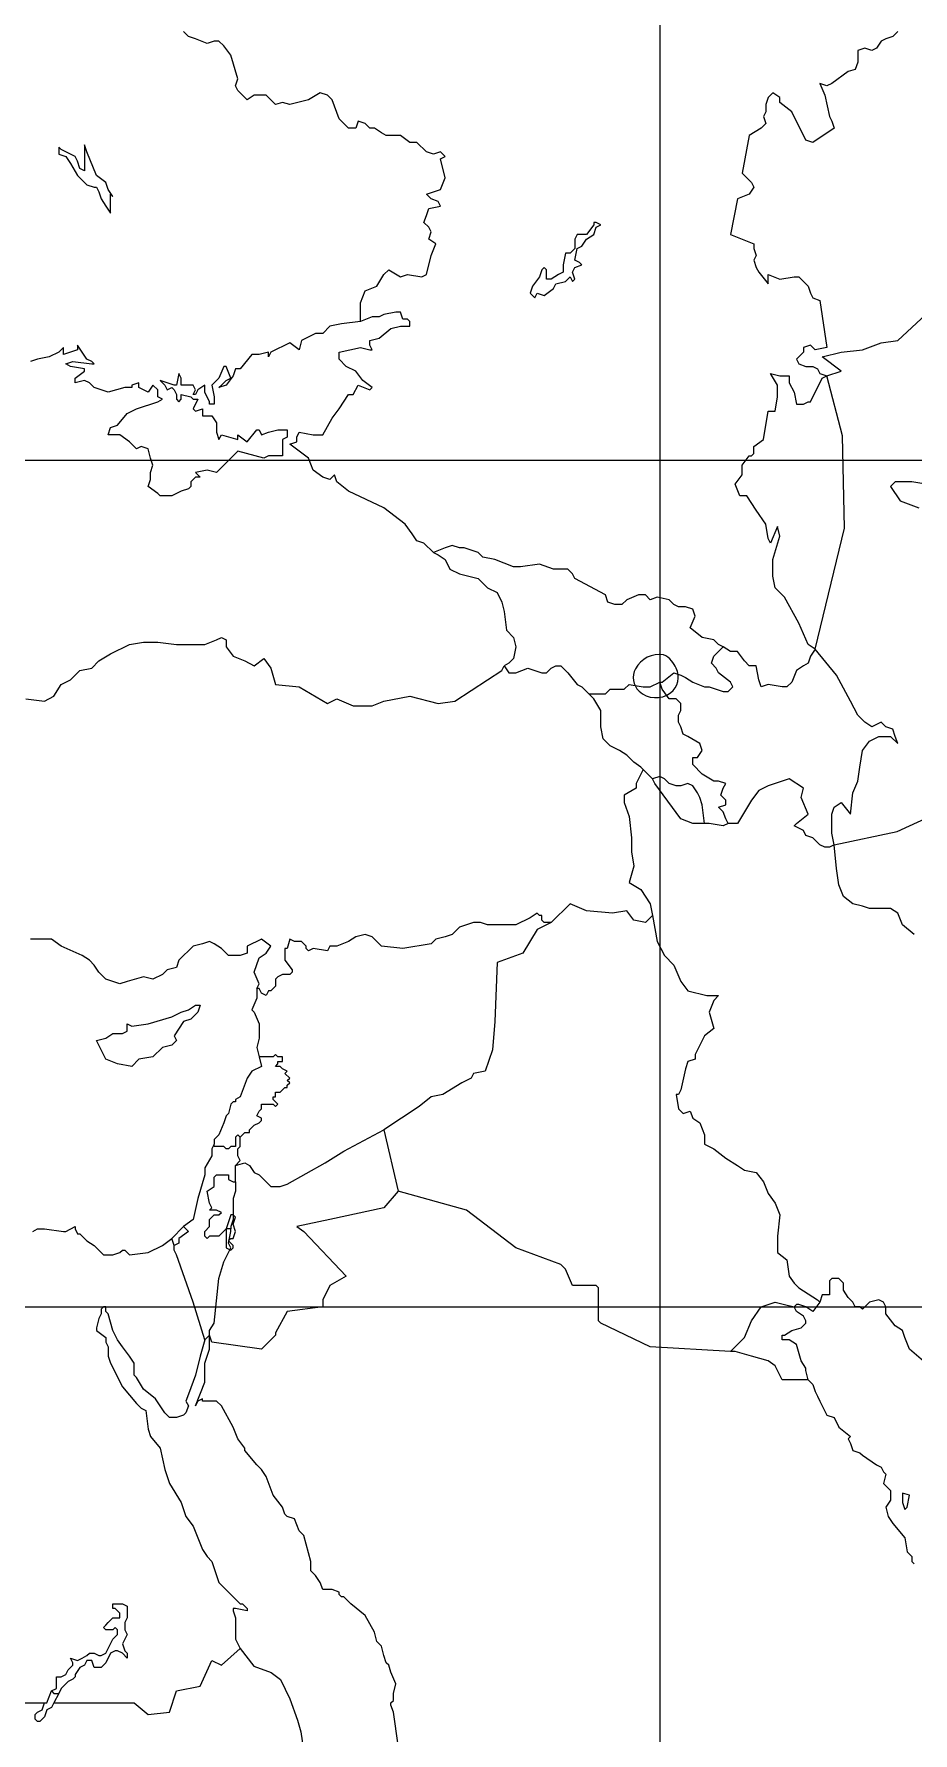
# Model space of a CAD drawing. Header units: millimetres. Extents: x 1844 to 27622, y 2629 to 17869.
# Drawn here: x 16850 to 18211, y 9519 to 12150 of the extents above; entities that cross this region are included whole.
import ezdxf

# ---------------------------------------------------------------- set-up
doc = ezdxf.new("R2010")
doc.units = ezdxf.units.MM
for name, color, linetype in [('COUNTRY', 212, 'Continuous'), ('MAJOR_LAKE', 5, 'Continuous'), ('MINOR_LAKE', 7, 'Continuous'), ('网格线', 251, 'Continuous')]:
    doc.layers.add(name, color=color, linetype=linetype)

msp = doc.modelspace()

# ---------------------------------------------------------------- linework, layer by layer
at = {"layer": 'COUNTRY', "lineweight": -3, "flags": 128}
for points in [[(17355.3, 11704.6), (17355.3, 11726.5), (17355.3, 11733.8), (17362.6, 11752), (17380.8, 11759.3), (17391.8, 11777.6), (17399.1, 11784.9), (17417.3, 11773.9), (17428.3, 11777.6), (17450.2, 11773.9), (17457.5, 11777.6), (17464.8, 11806.8), (17472.1, 11825), (17461.1, 11832.3), (17464.8, 11843.3), (17461.1, 11850.6), (17453.8, 11857.9), (17457.5, 11868.8), (17461.1, 11879.8), (17479.4, 11883.4), (17475.7, 11890.7), (17464.8, 11894.4), (17457.5, 11901.7), (17479.4, 11909), (17486.7, 11927.2), (17479.4, 11956.4), (17486.7, 11960.1), (17479.4, 11967.4), (17468.4, 11963.7), (17457.5, 11967.4), (17442.9, 11982), (17431.9, 11982), (17417.3, 11992.9), (17395.4, 11992.9), (17388.1, 11996.6), (17377.2, 12003.9), (17369.9, 12003.9), (17362.6, 12011.2), (17351.6, 12014.8), (17348, 12003.9), (17337, 12003.9), (17322.4, 12018.5), (17311.5, 12047.7), (17304.2, 12055), (17293.2, 12058.6), (17275, 12047.7), (17245.8, 12040.4), (17234.8, 12044), (17223.9, 12040.4), (17209.3, 12055), (17202, 12055), (17191, 12055), (17180.1, 12047.7), (17172.8, 12055), (17165.5, 12062.3), (17161.9, 12069.6), (17165.5, 12080.5), (17154.6, 12117), (17143.6, 12131.6), (17136.3, 12138.9), (17129, 12138.9), (17118.1, 12135.2), (17099.8, 12142.5), (17088.9, 12146.2), (17081.6, 12153.5)], [(18187.4, 12153.5), (18180.1, 12146.2), (18169.2, 12142.5), (18161.9, 12138.9), (18154.6, 12127.9), (18147.3, 12124.3), (18136.3, 12127.9), (18125.4, 12124.3), (18125.4, 12113.3), (18125.4, 12106), (18121.7, 12095.1), (18110.8, 12091.5), (18085.2, 12073.2), (18077.9, 12069.6), (18067, 12073.2), (18074.3, 12055), (18081.6, 12022.1), (18085.2, 12014.8), (18088.9, 12003.9), (18056, 11982), (18045.1, 11985.6), (18023.2, 12029.4), (18004.9, 12044), (18004.9, 12051.3), (17994, 12058.6), (17986.7, 12051.3), (17983, 12040.4), (17983, 12029.4), (17979.4, 12022.1), (17983, 12011.2), (17975.7, 12003.9), (17957.5, 11992.9), (17946.5, 11934.5), (17961.1, 11919.9), (17964.8, 11912.6), (17957.5, 11901.7), (17939.2, 11894.4), (17928.3, 11839.6), (17964.8, 11825), (17964.8, 11817.7), (17968.4, 11806.8), (17964.8, 11799.5), (17968.4, 11788.5), (17972.1, 11781.2), (17986.7, 11763), (17986.7, 11777.6), (18004.9, 11770.3), (18026.8, 11773.9), (18034.1, 11773.9), (18041.4, 11766.6), (18048.7, 11759.3), (18052.4, 11748.4), (18056, 11741.1), (18067, 11737.4), (18077.9, 11664.4), (18059.7, 11660.8), (18052.4, 11668.1), (18041.4, 11664.4), (18041.4, 11657.1), (18030.5, 11646.2), (18034.1, 11638.9), (18045.1, 11635.2), (18056, 11635.2), (18063.3, 11631.6), (18067, 11624.3), (18077.9, 11620.6)], [(17577.9, 11171.7), (17585.2, 11160.8), (17596.2, 11160.8), (17614.4, 11168.1), (17636.3, 11160.8), (17643.6, 11160.8), (17650.9, 11168.1), (17658.2, 11171.7), (17665.5, 11171.7), (17676.4, 11160.8), (17691, 11142.5), (17698.3, 11138.9), (17709.3, 11127.9), (17734.8, 11127.9), (17742.1, 11135.2), (17764, 11135.2), (17771.3, 11142.5), (17793.2, 11138.9), (17804.2, 11138.9), (17818.8, 11146.2), (17822.4, 11146.2), (17840.7, 11160.8), (17851.6, 11157.1), (17858.9, 11153.5), (17869.9, 11146.2), (17888.1, 11138.9), (17895.4, 11138.9), (17917.3, 11131.6), (17924.6, 11131.6), (17931.9, 11138.9), (17928.3, 11146.2), (17910, 11160.8), (17906.4, 11168.1), (17899.1, 11175.4), (17902.7, 11186.3), (17917.3, 11200.9), (17910, 11204.6), (17902.7, 11211.9), (17884.5, 11215.5), (17866.2, 11230.1), (17873.5, 11248.4), (17869.9, 11259.3), (17858.9, 11263), (17848, 11263), (17840.7, 11266.6), (17833.4, 11273.9), (17815.1, 11277.6), (17804.2, 11273.9), (17796.9, 11281.2), (17785.9, 11281.2), (17767.7, 11273.9), (17760.4, 11266.6), (17749.4, 11266.6), (17738.5, 11270.3), (17734.8, 11281.2), (17687.4, 11306.8), (17683.7, 11314.1), (17676.4, 11321.4), (17654.6, 11321.4), (17632.7, 11328.7), (17603.5, 11325), (17592.5, 11325), (17563.3, 11336), (17545.1, 11339.6), (17537.8, 11346.9), (17515.9, 11354.2), (17508.6, 11354.2), (17497.6, 11357.9), (17486.7, 11354.2), (17468.4, 11346.9)], [(18059.7, 11197.3), (18052.4, 11186.3), (18048.7, 11175.4), (18041.4, 11171.7), (18030.5, 11164.4), (18023.2, 11146.2), (18015.9, 11138.9), (18008.6, 11138.9), (17986.7, 11142.5), (17975.7, 11138.9), (17972.1, 11149.8), (17968.4, 11171.7), (17957.5, 11171.7), (17950.2, 11179), (17939.2, 11193.6), (17928.3, 11193.6), (17917.3, 11200.9)], [(17924.6, 10927.2), (17921, 10934.5), (17917.3, 10945.5), (17910, 10952.8), (17921, 10956.4), (17921, 10963.7), (17913.7, 10971), (17917.3, 10982), (17921, 10989.3), (17910, 10992.9), (17902.7, 10992.9), (17884.5, 11003.9), (17869.9, 11018.5), (17869.9, 11029.4), (17877.2, 11029.4), (17884.5, 11040.4), (17880.8, 11051.3), (17862.6, 11062.3), (17855.3, 11065.9), (17851.6, 11076.9), (17848, 11084.2), (17848, 11095.1), (17851.6, 11102.4), (17851.6, 11113.3), (17844.3, 11120.6), (17833.4, 11120.6), (17822.4, 11135.2), (17818.8, 11146.2)], [(17793.2, 11011.2), (17789.6, 11014.8), (17778.6, 11022.1), (17767.7, 11033.1), (17756.7, 11040.4), (17742.1, 11047.7), (17731.2, 11058.6), (17727.5, 11076.9), (17727.5, 11102.4), (17716.6, 11120.6), (17709.3, 11127.9)], [(18088.9, 10894.4), (18081.6, 10890.7), (18074.3, 10890.7), (18067, 10894.4), (18056, 10905.3), (18045.1, 10909), (18041.4, 10916.3), (18026.8, 10923.6), (18030.5, 10927.2), (18048.7, 10941.8), (18037.8, 10967.4), (18041.4, 10982), (18019.5, 10996.6), (17986.7, 10985.6), (17972.1, 10978.3), (17961.1, 10963.7), (17950.2, 10945.5), (17939.2, 10927.2), (17924.6, 10927.2), (17917.3, 10923.6), (17895.4, 10927.2), (17888.1, 10927.2), (17869.9, 10927.2), (17851.6, 10934.5), (17811.5, 10989.3), (17807.8, 10996.6), (17793.2, 11011.2), (17782.3, 10989.3), (17782.3, 10982), (17764, 10971), (17764, 10960.1), (17771.3, 10938.2), (17775, 10905.3), (17775, 10883.4), (17778.6, 10861.5), (17771.3, 10836), (17789.6, 10825), (17804.2, 10803.1), (17807.8, 10784.9), (17815.1, 10744.7), (17826.1, 10722.8), (17840.7, 10708.2), (17851.6, 10682.7), (17862.6, 10668.1), (17891.8, 10660.8), (17910, 10660.8), (17902.7, 10653.5), (17895.4, 10635.2), (17902.7, 10609.7), (17888.1, 10598.8), (17873.5, 10569.6), (17873.5, 10562.3), (17862.6, 10558.6), (17858.9, 10547.7), (17851.6, 10514.8), (17848, 10507.5), (17844.3, 10507.5), (17848, 10485.6), (17855.3, 10478.3), (17866.2, 10482), (17869.9, 10471), (17880.8, 10463.7), (17888.1, 10445.5), (17888.1, 10430.9), (17902.7, 10423.6), (17921, 10409), (17939.2, 10398), (17950.2, 10390.7), (17968.4, 10387.1), (17979.4, 10372.5), (17986.7, 10354.2), (17997.6, 10339.6), (18004.9, 10321.4), (18001.3, 10288.5), (18001.3, 10263), (18015.9, 10252), (18019.5, 10226.5), (18026.8, 10215.5), (18034.1, 10208.2), (18063.3, 10190), (18067, 10186.3)], [(17888.1, 10927.2), (17884.5, 10956.4), (17880.8, 10967.4), (17877.2, 10974.7), (17869.9, 10985.6), (17862.6, 10989.3), (17851.6, 10985.6), (17844.3, 10985.6), (17833.4, 10989.3), (17826.1, 10996.6), (17818.8, 11000.2), (17807.8, 10996.6)], [(17807.8, 10784.9), (17796.9, 10773.9), (17778.6, 10777.6), (17767.7, 10792.2), (17745.8, 10788.5), (17705.6, 10792.2), (17680.1, 10803.1), (17650.9, 10773.9), (17640, 10773.9), (17636.3, 10777.6), (17636.3, 10784.9), (17632.7, 10784.9), (17629, 10788.5), (17618.1, 10781.2), (17596.2, 10770.3), (17552.4, 10770.3), (17541.4, 10773.9), (17530.5, 10773.9), (17508.6, 10766.6), (17497.6, 10755.7), (17486.7, 10752), (17472.1, 10748.4), (17464.8, 10741.1), (17421, 10733.8), (17388.1, 10737.4), (17373.5, 10752), (17362.6, 10755.7), (17348, 10752), (17337, 10744.7), (17318.8, 10737.4), (17307.8, 10737.4), (17304.2, 10730.1), (17282.3, 10733.8), (17275, 10730.1), (17271.3, 10733.8), (17271.3, 10737.4), (17264, 10744.7), (17253.1, 10744.7), (17245.8, 10748.4), (17242.1, 10733.8), (17238.5, 10733.8), (17238.5, 10726.5), (17238.5, 10715.5), (17249.4, 10700.9), (17249.4, 10697.3), (17245.8, 10693.6), (17234.8, 10693.6), (17227.5, 10690), (17223.9, 10686.3), (17223.9, 10675.4), (17216.6, 10668.1), (17212.9, 10668.1), (17209.3, 10660.8), (17202, 10664.4), (17198.3, 10671.7), (17194.7, 10671.7)], [(17650.9, 10773.9), (17629, 10763), (17607.1, 10726.5), (17567, 10711.9), (17563.3, 10620.6), (17559.7, 10576.9), (17548.7, 10544), (17530.5, 10540.4), (17526.8, 10533.1), (17512.2, 10525.8), (17483, 10507.5), (17464.8, 10503.9), (17446.5, 10489.3), (17391.8, 10452.8)], [(17169.2, 10441.8), (17176.4, 10449.1), (17183.7, 10449.1), (17183.7, 10452.8), (17191, 10460.1), (17198.3, 10463.7), (17202, 10467.4), (17202, 10471), (17194.7, 10474.7), (17198.3, 10482), (17202, 10485.6), (17202, 10492.9), (17220.2, 10492.9), (17223.9, 10489.3), (17227.5, 10492.9), (17223.9, 10496.6), (17220.2, 10500.2), (17220.2, 10503.9), (17223.9, 10503.9), (17223.9, 10511.2), (17231.2, 10511.2), (17238.5, 10518.5), (17242.1, 10518.5), (17242.1, 10522.1), (17245.8, 10525.8), (17242.1, 10529.4), (17245.8, 10533.1), (17238.5, 10540.4), (17242.1, 10544), (17234.8, 10547.7), (17231.2, 10551.3), (17223.9, 10551.3), (17227.5, 10555), (17227.5, 10558.6), (17234.8, 10558.6), (17234.8, 10562.3), (17234.8, 10565.9), (17227.5, 10565.9), (17223.9, 10569.6), (17220.2, 10565.9), (17198.3, 10565.9)], [(17161.9, 10398), (17176.4, 10401.7), (17183.7, 10398), (17191, 10387.1), (17198.3, 10383.4), (17209.3, 10372.5), (17216.6, 10365.2), (17231.2, 10365.2), (17242.1, 10368.8), (17300.5, 10401.7), (17329.7, 10419.9), (17391.8, 10452.8), (17413.7, 10357.9), (17391.8, 10332.3), (17307.8, 10314.1), (17256.7, 10303.1), (17267.7, 10295.8), (17333.4, 10226.5), (17307.8, 10211.9), (17296.9, 10190), (17296.9, 10179), (17242.1, 10171.7), (17223.9, 10138.9), (17223.9, 10135.2), (17202, 10113.3), (17125.4, 10124.3), (17121.7, 10135.2), (17121.7, 10142.5), (17129, 10153.5), (17136.3, 10222.8), (17143.6, 10248.4), (17154.6, 10270.3), (17150.9, 10277.6), (17154.6, 10295.8), (17154.6, 10299.5), (17147.3, 10299.5), (17136.3, 10288.5), (17121.7, 10288.5), (17118.1, 10284.9), (17114.4, 10288.5), (17114.4, 10295.8), (17121.7, 10303.1), (17121.7, 10314.1), (17125.4, 10317.7), (17129, 10321.4), (17136.3, 10321.4), (17140, 10325), (17132.7, 10328.7), (17121.7, 10328.7), (17125.4, 10332.3), (17121.7, 10339.6), (17118.1, 10357.9), (17129, 10365.2), (17129, 10379.8), (17132.7, 10383.4), (17136.3, 10383.4), (17143.6, 10383.4), (17150.9, 10383.4), (17150.9, 10376.1), (17158.2, 10372.5), (17161.9, 10372.5), (17161.9, 10398), (17169.2, 10405.3), (17165.5, 10412.6), (17165.5, 10419.9), (17165.5, 10423.6), (17169.2, 10427.2), (17169.2, 10441.8), (17165.5, 10445.5), (17161.9, 10441.8), (17161.9, 10427.2), (17154.6, 10427.2), (17150.9, 10423.6), (17147.3, 10423.6), (17143.6, 10427.2), (17129, 10427.2), (17129, 10430.9)], [(17161.9, 10372.5), (17161.9, 10368.8), (17161.9, 10357.9), (17158.2, 10346.9), (17158.2, 10332.3), (17158.2, 10321.4), (17158.2, 10314.1), (17154.6, 10303.1), (17154.6, 10299.5)], [(17928.3, 10109.7), (17804.2, 10117), (17727.5, 10153.5), (17723.9, 10157.1), (17723.9, 10208.2), (17720.2, 10211.9), (17683.7, 10211.9), (17672.8, 10237.4), (17665.5, 10244.7), (17596.2, 10270.3), (17519.5, 10328.7), (17413.7, 10357.9)], [(17081.6, 10303.1), (17088.9, 10295.8), (17074.3, 10284.9), (17074.3, 10277.6), (17067, 10273.9)], [(17114.4, 10127.9), (17096.2, 10186.3), (17070.6, 10259.3), (17067, 10266.6), (17067, 10273.9), (17063.3, 10284.9)], [(18048.7, 10065.9), (18008.6, 10065.9), (17997.6, 10087.8), (17986.7, 10095.1), (17961.1, 10102.4), (17935.6, 10109.7), (17928.3, 10109.7), (17950.2, 10131.6), (17961.1, 10157.1), (17975.7, 10179), (17997.6, 10186.3), (18012.2, 10182.7), (18026.8, 10179)], [(16833.4, 9565.9), (16869.9, 9565.9), (16877.2, 9584.2), (16880.8, 9580.5), (16884.5, 9580.5), (16888.1, 9580.5), (16880.8, 9565.9), (17004.9, 9565.9), (17026.8, 9547.7), (17059.7, 9551.3), (17070.6, 9584.2), (17107.1, 9591.5), (17125.4, 9631.6), (17140, 9624.3), (17169.2, 9649.8)]]:
    msp.add_lwpolyline(points, dxfattribs=at)
at = {"layer": 'COUNTRY', "linetype": 'Continuous', "lineweight": -3}
for points in [[(17468.4, 11346.9), (17453.8, 11361.5), (17442.9, 11365.2), (17435.6, 11376.1), (17424.6, 11390.7), (17391.8, 11416.3), (17337, 11441.8), (17318.8, 11456.4), (17315.1, 11467.4), (17307.8, 11460.1), (17296.9, 11463.7), (17282.3, 11474.7), (17275, 11492.9), (17260.4, 11503.9), (17245.8, 11514.8), (17256.7, 11518.5), (17256.7, 11525.8), (17260.4, 11533.1), (17282.3, 11529.4), (17296.9, 11529.4), (17311.5, 11555), (17322.4, 11569.6), (17337, 11591.5), (17344.3, 11591.5), (17351.6, 11606), (17369.9, 11598.8), (17373.5, 11602.4), (17358.9, 11613.3), (17348, 11627.9), (17333.4, 11635.2), (17322.4, 11646.2), (17322.4, 11657.1), (17355.3, 11664.4), (17369.9, 11660.8), (17373.5, 11660.8), (17369.9, 11668.1), (17369.9, 11675.4), (17384.5, 11679), (17402.7, 11693.6), (17417.3, 11697.3), (17431.9, 11697.3), (17431.9, 11704.6), (17428.3, 11708.2), (17421, 11708.2), (17417.3, 11719.2), (17410, 11719.2), (17391.8, 11715.5), (17384.5, 11711.9), (17373.5, 11711.9), (17355.3, 11704.6)], [(17355.3, 11704.6), (17326.1, 11700.9), (17307.8, 11697.3), (17296.9, 11686.3), (17285.9, 11686.3), (17264, 11675.4), (17260.4, 11660.8), (17245.8, 11671.7), (17216.6, 11657.1), (17212.9, 11649.8), (17212.9, 11657.1), (17198.3, 11653.5), (17187.4, 11653.5), (17169.2, 11631.6), (17161.9, 11631.6), (17158.2, 11620.6), (17147.3, 11606), (17136.3, 11602.4), (17140, 11606), (17147.3, 11613.3), (17154.6, 11617), (17147.3, 11635.2), (17143.6, 11635.2), (17136.3, 11617), (17125.4, 11606), (17129, 11587.8), (17129, 11576.9), (17121.7, 11576.9), (17121.7, 11580.5), (17114.4, 11595.1), (17114.4, 11598.8), (17114.4, 11606), (17103.5, 11598.8), (17099.8, 11591.5), (17096.2, 11591.5), (17099.8, 11598.8), (17096.2, 11606), (17081.6, 11606), (17077.9, 11606), (17077.9, 11617), (17074.3, 11624.3), (17070.6, 11606), (17067, 11606), (17045.1, 11613.3), (17052.4, 11606), (17056, 11598.8), (17063.3, 11602.4), (17067, 11598.8), (17070.6, 11591.5), (17070.6, 11584.2), (17074.3, 11580.5), (17077.9, 11584.2), (17077.9, 11591.5), (17092.5, 11587.8), (17096.2, 11584.2), (17103.5, 11584.2), (17096.2, 11569.6), (17099.8, 11565.9), (17110.8, 11569.6), (17110.8, 11569.6), (17110.8, 11558.6), (17125.4, 11558.6), (17132.7, 11547.7), (17132.7, 11533.1), (17136.3, 11522.1), (17140, 11529.4), (17165.5, 11522.1), (17165.5, 11529.4), (17180.1, 11518.5), (17194.7, 11536.7), (17198.3, 11536.7), (17202, 11529.4), (17212.9, 11533.1), (17227.5, 11536.7), (17242.1, 11536.7), (17242.1, 11525.8), (17234.8, 11522.1), (17234.8, 11511.2), (17234.8, 11496.6), (17212.9, 11496.6), (17205.6, 11492.9), (17165.5, 11503.9), (17143.6, 11482), (17132.7, 11471), (17118.1, 11474.7), (17099.8, 11471), (17107.1, 11463.7), (17099.8, 11463.7), (17092.5, 11456.4), (17092.5, 11449.1), (17088.9, 11445.5), (17077.9, 11441.8), (17063.3, 11434.5), (17045.1, 11434.5), (17041.4, 11438.2), (17026.8, 11449.1), (17030.5, 11460.1), (17030.5, 11471), (17034.1, 11482), (17030.5, 11492.9), (17026.8, 11507.5), (17015.9, 11511.2), (17008.6, 11507.5), (16997.6, 11518.5), (16983, 11529.4), (16964.8, 11529.4), (16964.8, 11529.4), (16968.4, 11540.4), (16979.4, 11544), (16994, 11562.3), (17008.6, 11569.6), (17041.4, 11580.5), (17048.7, 11584.2), (17041.4, 11587.8), (17041.4, 11598.8), (17034.1, 11606), (17026.8, 11595.1), (17012.2, 11602.4), (17012.2, 11609.7), (17001.3, 11606), (17001.3, 11602.4), (16990.3, 11602.4), (16964.8, 11595.1), (16942.9, 11602.4), (16935.6, 11609.7), (16928.3, 11613.3), (16913.7, 11609.7), (16913.7, 11617), (16928.3, 11627.9), (16928.3, 11631.6), (16906.4, 11635.2), (16899.1, 11638.9), (16910, 11642.5), (16939.2, 11638.9), (16942.9, 11638.9), (16939.2, 11642.5), (16931.9, 11646.2), (16924.6, 11657.1), (16917.3, 11668.1), (16917.3, 11660.8), (16906.4, 11657.1), (16895.4, 11653.5), (16895.4, 11664.4), (16888.1, 11657.1), (16873.5, 11649.8), (16855.3, 11646.2), (16844.3, 11642.5)], [(17468.4, 11346.9), (17475.7, 11343.3), (17486.7, 11336), (17494, 11321.4), (17508.6, 11314.1), (17537.8, 11306.8), (17552.4, 11292.2), (17567, 11284.9), (17574.3, 11270.3), (17577.9, 11255.7), (17581.6, 11226.5), (17592.5, 11215.5), (17596.2, 11200.9), (17592.5, 11182.7), (17585.2, 11175.4), (17577.9, 11171.7)], [(16837, 11120.6), (16866.2, 11117), (16880.8, 11124.3), (16891.8, 11142.5), (16906.4, 11149.8), (16921, 11164.4), (16939.2, 11168.1), (16950.2, 11179), (16968.4, 11190), (16997.6, 11204.6), (17019.5, 11208.2), (17041.4, 11208.2), (17070.6, 11204.6), (17114.4, 11204.6), (17132.7, 11211.9), (17140, 11215.5), (17147.3, 11211.9), (17147.3, 11200.9), (17158.2, 11186.3), (17176.4, 11179), (17191, 11171.7), (17205.6, 11182.7), (17216.6, 11168.1), (17223.9, 11142.5), (17260.4, 11138.9), (17304.2, 11113.3), (17311.5, 11117), (17318.8, 11120.6), (17344.3, 11109.7), (17373.5, 11109.7), (17391.8, 11117), (17431.9, 11124.3), (17475.7, 11113.3), (17501.3, 11117), (17552.4, 11149.8), (17574.3, 11164.4), (17577.9, 11171.7)], [(17198.3, 10679), (17191, 10697.3), (17198.3, 10719.2), (17209.3, 10726.5), (17216.6, 10737.4), (17202, 10748.4), (17180.1, 10737.4), (17180.1, 10726.5), (17169.2, 10722.8), (17150.9, 10722.8), (17140, 10733.8), (17129, 10741.1), (17121.7, 10744.7), (17110.8, 10741.1), (17096.2, 10737.4), (17074.3, 10715.5), (17070.6, 10704.6), (17056, 10700.9), (17048.7, 10693.6), (17034.1, 10686.3), (17019.5, 10690), (16994, 10682.7), (16983, 10679), (16961.1, 10686.3), (16950.2, 10697.3), (16942.9, 10708.2), (16935.6, 10715.5), (16924.6, 10722.8), (16891.8, 10737.4), (16877.2, 10748.4), (16855.3, 10748.4), (16844.3, 10748.4)], [(17194.7, 10671.7), (17194.7, 10657.1), (17187.4, 10638.9), (17191, 10635.2), (17198.3, 10617), (17198.3, 10595.1), (17194.7, 10580.5), (17198.3, 10565.9)], [(17194.7, 10671.7), (17198.3, 10679)], [(17063.3, 10627.9), (17077.9, 10635.2), (17088.9, 10638.9), (17099.8, 10646.2), (17107.1, 10646.2), (17103.5, 10635.2), (17092.5, 10624.3), (17081.6, 10620.6), (17067, 10598.8), (17070.6, 10591.5), (17063.3, 10584.2), (17048.7, 10580.5), (17034.1, 10565.9), (17012.2, 10562.3), (17001.3, 10551.3), (16979.4, 10555), (16961.1, 10562.3), (16953.8, 10576.9), (16946.5, 10591.5), (16961.1, 10595.1), (16972.1, 10602.4), (16986.7, 10602.4), (16994, 10606), (16994, 10617), (17001.3, 10613.3), (17026.8, 10617), (17063.3, 10627.9)], [(17198.3, 10565.9), (17202, 10551.3), (17187.4, 10544), (17180.1, 10533.1), (17169.2, 10503.9), (17161.9, 10500.2), (17161.9, 10496.6), (17158.2, 10496.6), (17154.6, 10492.9), (17150.9, 10478.3), (17147.3, 10474.7), (17143.6, 10463.7), (17136.3, 10445.5), (17129, 10438.2), (17129, 10430.9)], [(17129, 10430.9), (17125.4, 10423.6), (17125.4, 10412.6), (17114.4, 10394.4), (17114.4, 10383.4), (17103.5, 10346.9), (17096.2, 10314.1), (17081.6, 10303.1)], [(16848, 10295.8), (16855.3, 10299.5), (16862.6, 10299.5), (16866.2, 10299.5), (16895.4, 10295.8), (16899.1, 10295.8), (16913.7, 10303.1), (16913.7, 10299.5), (16917.3, 10292.2), (16921, 10292.2), (16928.3, 10284.9), (16931.9, 10281.2), (16942.9, 10273.9), (16950.2, 10266.6), (16957.5, 10259.3), (16972.1, 10259.3), (16983, 10263), (16986.7, 10266.6), (16990.3, 10266.6), (16997.6, 10259.3), (17026.8, 10263), (17048.7, 10273.9), (17063.3, 10284.9)], [(17081.6, 10303.1), (17063.3, 10284.9)], [(18231.2, 10091.5), (18205.6, 10113.3), (18198.3, 10131.6), (18194.7, 10142.5), (18183.7, 10149.8), (18169.2, 10168.1), (18169.2, 10179), (18165.5, 10186.3), (18158.2, 10190), (18143.6, 10186.3), (18132.7, 10175.4), (18129, 10179), (18121.7, 10179), (18118.1, 10186.3), (18110.8, 10193.6), (18103.5, 10204.6), (18103.5, 10215.5), (18096.2, 10222.8), (18085.2, 10222.8), (18081.6, 10219.2), (18081.6, 10211.9), (18081.6, 10204.6), (18081.6, 10197.3), (18070.6, 10197.3), (18067, 10186.3), (18067, 10186.3)], [(18067, 10186.3), (18056, 10171.7), (18045.1, 10179), (18034.1, 10182.7), (18030.5, 10182.7), (18026.8, 10179)], [(17114.4, 10127.9), (17107.1, 10102.4), (17099.8, 10073.2), (17088.9, 10044), (17085.2, 10033.1), (17088.9, 10025.8), (17085.2, 10014.8), (17081.6, 10011.2), (17070.6, 10007.5), (17059.7, 10007.5), (17052.4, 10014.8), (17037.8, 10036.7), (17019.5, 10051.3), (17008.6, 10069.6), (17004.9, 10073.2), (17004.9, 10091.5), (16997.6, 10102.4), (16986.7, 10117), (16979.4, 10127.9), (16972.1, 10142.5), (16964.8, 10168.1), (16961.1, 10171.7), (16961.1, 10179), (16957.5, 10179), (16957.5, 10179), (16953.8, 10175.4), (16953.8, 10168.1), (16950.2, 10160.8), (16946.5, 10146.2), (16946.5, 10142.5), (16961.1, 10131.6), (16961.1, 10124.3), (16964.8, 10117), (16964.8, 10102.4), (16968.4, 10091.5), (16986.7, 10055), (17008.6, 10029.4), (17015.9, 10022.1), (17023.2, 10018.5), (17026.8, 9989.3), (17030.5, 9978.3), (17045.1, 9960.1), (17052.4, 9927.2), (17056, 9916.3), (17059.7, 9905.3), (17077.9, 9876.1), (17085.2, 9854.2), (17096.2, 9839.6), (17110.8, 9803.1), (17118.1, 9792.2), (17125.4, 9784.9), (17136.3, 9752), (17150.9, 9737.4), (17169.2, 9719.2), (17172.8, 9719.2), (17180.1, 9711.9), (17180.1, 9708.2), (17161.9, 9711.9), (17158.2, 9711.9), (17158.2, 9708.2), (17161.9, 9697.3), (17161.9, 9664.4), (17169.2, 9649.8)], [(18048.7, 10065.9), (18045.1, 10080.5), (18045.1, 10084.2), (18037.8, 10095.1), (18030.5, 10120.6), (18019.5, 10127.9), (18008.6, 10127.9), (18008.6, 10135.2), (18012.2, 10135.2), (18023.2, 10142.5), (18037.8, 10146.2), (18045.1, 10153.5), (18045.1, 10157.1), (18041.4, 10164.4), (18030.5, 10171.7), (18026.8, 10179), (18026.8, 10179)], [(17413.7, 9500.2), (17406.4, 9551.3), (17402.7, 9562.3), (17402.7, 9565.9), (17406.4, 9569.6), (17406.4, 9580.5), (17410, 9595.1), (17402.7, 9613.3), (17399.1, 9624.3), (17395.4, 9627.9), (17391.8, 9638.9), (17388.1, 9653.5), (17380.8, 9660.8), (17377.2, 9675.4), (17362.6, 9700.9), (17340.7, 9719.2), (17329.7, 9730.1), (17326.1, 9730.1), (17322.4, 9733.8), (17322.4, 9737.4), (17311.5, 9741.1), (17304.2, 9741.1), (17300.5, 9741.1), (17296.9, 9741.1), (17293.2, 9752), (17285.9, 9763), (17278.6, 9770.3), (17278.6, 9784.9), (17278.6, 9784.9), (17267.7, 9825), (17260.4, 9832.3), (17253.1, 9850.6), (17242.1, 9854.2), (17238.5, 9857.9), (17234.8, 9868.8), (17220.2, 9887.1), (17209.3, 9916.3), (17202, 9927.2), (17194.7, 9934.5), (17176.4, 9956.4), (17176.4, 9960.1), (17165.5, 9974.7), (17158.2, 9992.9), (17140, 10025.8), (17132.7, 10033.1), (17121.7, 10033.1), (17110.8, 10033.1), (17110.8, 10036.7), (17103.5, 10033.1), (17099.8, 10025.8), (17114.4, 10062.3), (17114.4, 10091.5), (17118.1, 10102.4), (17121.7, 10113.3), (17121.7, 10135.2)], [(17114.4, 10127.9), (17121.7, 10135.2)], [(18048.7, 10065.9), (18056, 10058.6), (18059.7, 10047.7), (18063.3, 10040.4), (18067, 10033.1), (18077.9, 10011.2), (18088.9, 10007.5), (18096.2, 9992.9), (18114.4, 9978.3), (18114.4, 9978.3), (18110.8, 9974.7), (18114.4, 9967.4), (18118.1, 9956.4), (18129, 9952.8), (18132.7, 9949.1), (18154.6, 9934.5), (18161.9, 9930.9), (18165.5, 9923.6), (18169.2, 9919.9), (18165.5, 9905.3), (18176.4, 9894.4), (18176.4, 9883.4), (18176.4, 9879.8), (18169.2, 9868.8), (18172.8, 9854.2), (18180.1, 9843.3), (18198.3, 9821.4), (18202, 9799.5), (18209.3, 9792.2), (18209.3, 9784.9), (18212.9, 9781.2)], [(18205.6, 9887.1), (18194.7, 9890.7), (18194.7, 9876.1), (18198.3, 9865.2), (18202, 9868.8), (18205.6, 9887.1)], [(17169.2, 9649.8), (17190.4, 9622.6), (17217, 9613), (17231.5, 9602.1), (17246, 9571.9), (17246, 9571.9), (17258.1, 9539.2), (17263, 9521.1), (17266.6, 9496.9), (17266.6, 9476.4), (17267.8, 9454.6), (17267.8, 9432.9), (17275.1, 9412.3), (17283.5, 9385.7), (17293.2, 9366.4), (17301.7, 9351.9), (17322.2, 9332.5), (17340.1, 9315.7), (17366.2, 9281.2), (17366.2, 9281.2)]]:
    msp.add_lwpolyline(points, dxfattribs=at)
at = {"layer": 'COUNTRY', "lineweight": -3}
for points in [[(18059.7, 11197.3), (18105.2, 11384.8), (18101.7, 11527.7), (18077.9, 11620.6)], [(18088.9, 10894.4), (18186.8, 10915.2), (18237.4, 10938.3), (18286.5, 10987.4)]]:
    msp.add_lwpolyline(points, dxfattribs=at)
at = {"layer": 'MAJOR_LAKE', "linetype": 'Continuous', "lineweight": -3}
for points in [[(18212.9, 10755.7), (18194.7, 10770.3), (18187.4, 10788.5), (18176.4, 10795.8), (18161.9, 10795.8), (18143.6, 10795.8), (18132.7, 10799.5), (18118.1, 10803.1), (18103.5, 10814.1), (18096.2, 10832.3), (18092.5, 10857.9), (18088.9, 10894.4), (18085.2, 10912.6), (18085.2, 10941.8), (18088.9, 10952.8), (18099.8, 10960.1), (18114.4, 10941.8), (18118.1, 10974.7), (18125.4, 10992.9), (18129, 11014.8), (18132.7, 11040.4), (18143.6, 11055), (18158.2, 11062.3), (18176.4, 11062.3), (18187.4, 11051.3), (18183.7, 11062.3), (18180.1, 11073.2), (18169.2, 11076.9), (18161.9, 11084.2), (18147.3, 11076.9), (18136.3, 11084.2), (18125.4, 11095.1), (18114.4, 11117), (18092.5, 11157.1), (18059.7, 11197.3), (18048.7, 11204.6), (18034.1, 11237.4), (18012.2, 11277.6), (17997.6, 11292.2), (17994, 11310.4), (17994, 11336), (18004.9, 11372.5), (18001.3, 11387.1), (17990.3, 11361.5), (17986.7, 11368.8), (17983, 11390.7), (17968.4, 11412.6), (17953.8, 11434.5), (17942.9, 11434.5), (17935.6, 11452.8), (17946.5, 11467.4), (17946.5, 11482), (17957.5, 11496.6), (17961.1, 11496.6), (17964.8, 11500.2), (17964.8, 11511.2), (17979.4, 11522.1), (17986.7, 11565.9), (17997.6, 11565.9), (18001.3, 11587.8), (18001.3, 11606), (17990.3, 11624.3), (18004.9, 11620.6), (18019.5, 11620.6), (18019.5, 11609.7), (18026.8, 11595.1), (18030.5, 11576.9), (18041.4, 11576.9), (18048.7, 11580.5), (18052.4, 11580.5), (18070.6, 11617), (18077.9, 11620.6), (18099.8, 11627.9), (18070.6, 11649.8), (18099.8, 11657.1), (18132.7, 11660.8), (18161.9, 11671.7), (18187.4, 11675.4), (18231.2, 11715.5)], [(18231.2, 11452.8), (18209.3, 11456.4), (18183.7, 11456.4), (18176.4, 11449.1), (18191, 11427.2), (18220.2, 11416.3)]]:
    msp.add_lwpolyline(points, dxfattribs=at)
msp.add_lwpolyline([(17824.8, 11188.5, 0.319818), (17781.2, 11167, 0.341109), (17786.9, 11132.3, 0.361645), (17835.5, 11129.7, 0.365492), (17844.4, 11167.8, 0.048142), (17837.1, 11179.4, 0.134754), (17824.8, 11188.5, 0.011975)], format="xyb", dxfattribs=at)
at = {"layer": 'MINOR_LAKE', "linetype": 'Continuous', "lineweight": -3}
for points in [[(16968.4, 11883.4), (16968.4, 11894.4), (16968.4, 11901.7), (16972.1, 11898), (16964.8, 11909), (16961.1, 11919.9), (16946.5, 11930.9), (16931.9, 11967.4), (16928.3, 11978.3), (16928.3, 11938.2), (16921, 11941.8), (16917.3, 11952.8), (16913.7, 11960.1), (16891.8, 11971), (16888.1, 11974.7), (16888.1, 11963.7), (16899.1, 11960.1), (16906.4, 11949.1), (16917.3, 11930.9), (16931.9, 11916.3), (16942.9, 11912.6), (16946.5, 11912.6), (16950.2, 11905.3), (16953.8, 11894.4), (16961.1, 11883.4), (16968.4, 11872.5), (16968.4, 11883.4)], [(17716.6, 11857.9), (17716.6, 11854.2), (17705.6, 11839.6), (17691, 11839.6), (17687.4, 11832.3), (17687.4, 11817.7), (17680.1, 11810.4), (17672.8, 11810.4), (17669.2, 11792.2), (17669.2, 11781.2), (17661.9, 11777.6), (17650.9, 11770.3), (17643.6, 11770.3), (17643.6, 11784.9), (17640, 11788.5), (17636.3, 11784.9), (17632.7, 11773.9), (17621.7, 11759.3), (17618.1, 11748.4), (17625.4, 11741.1), (17629, 11748.4), (17640, 11744.7), (17654.6, 11755.7), (17658.2, 11763), (17672.8, 11766.6), (17680.1, 11773.9), (17683.7, 11766.6), (17687.4, 11770.3), (17683.7, 11781.2), (17687.4, 11788.5), (17698.3, 11792.2), (17694.7, 11795.8), (17687.4, 11799.5), (17691, 11817.7), (17698.3, 11821.4), (17705.6, 11832.3), (17716.6, 11839.6), (17720.2, 11850.6), (17727.5, 11854.2), (17720.2, 11857.9), (17716.6, 11857.9)], [(17154.6, 10266.6), (17158.2, 10270.3), (17158.2, 10273.9), (17150.9, 10281.2), (17154.6, 10284.9), (17158.2, 10284.9), (17161.9, 10295.8), (17158.2, 10306.8), (17161.9, 10317.7), (17158.2, 10321.4), (17154.6, 10321.4), (17150.9, 10310.4), (17147.3, 10299.5), (17147.3, 10284.9), (17147.3, 10273.9), (17147.3, 10270.3), (17154.6, 10266.6)], [(16972.1, 9719.2), (16979.4, 9719.2), (16986.7, 9719.2), (16994, 9715.5), (16994, 9708.2), (16994, 9697.3), (16990.3, 9690), (16990.3, 9679), (16994, 9671.7), (16990.3, 9664.4), (16986.7, 9657.1), (16990.3, 9646.2), (16994, 9642.5), (16994, 9635.2), (16986.7, 9642.5), (16979.4, 9646.2), (16975.7, 9646.2), (16968.4, 9642.5), (16961.1, 9627.9), (16953.8, 9620.6), (16942.9, 9620.6), (16939.2, 9631.6), (16931.9, 9631.6), (16928.3, 9624.3), (16921, 9620.6), (16913.7, 9609.7), (16913.7, 9606), (16910, 9602.4), (16902.7, 9598.8), (16895.4, 9591.5), (16891.8, 9587.8), (16888.1, 9580.5), (16880.8, 9565.9), (16877.2, 9558.6), (16869.9, 9555), (16866.2, 9544), (16862.6, 9540.4), (16858.9, 9536.7), (16855.3, 9536.7), (16855.3, 9536.7), (16851.6, 9540.4), (16851.6, 9547.7), (16855.3, 9551.3), (16862.6, 9555), (16866.2, 9565.9), (16869.9, 9565.9), (16877.2, 9584.2), (16884.5, 9587.8), (16884.5, 9595.1), (16884.5, 9606), (16891.8, 9606), (16899.1, 9609.7), (16902.7, 9617), (16910, 9624.3), (16910, 9627.9), (16906.4, 9635.2), (16917.3, 9631.6), (16924.6, 9635.2), (16931.9, 9638.9), (16935.6, 9642.5), (16942.9, 9642.5), (16950.2, 9638.9), (16953.8, 9638.9), (16961.1, 9642.5), (16964.8, 9649.8), (16972.1, 9664.4), (16979.4, 9671.7), (16979.4, 9679), (16975.7, 9682.7), (16972.1, 9679), (16961.1, 9679), (16957.5, 9682.7), (16961.1, 9686.3), (16964.8, 9690), (16972.1, 9697.3), (16979.4, 9697.3), (16983, 9697.3), (16983, 9704.6), (16979.4, 9708.2), (16975.7, 9711.9), (16972.1, 9711.9), (16972.1, 9715.5), (16972.1, 9719.2)]]:
    msp.add_lwpolyline(points, dxfattribs=at)
at = {"layer": '网格线', "linetype": 'Continuous'}
for points in [[(17818.8, 17638.9), (17818.8, 2828.7)], [(27147.3, 11489.3), (2271.3, 11489.3)], [(2271.3, 10179), (27147.3, 10179)]]:
    msp.add_lwpolyline(points, dxfattribs=at)

doc.saveas('drawing.dxf')
